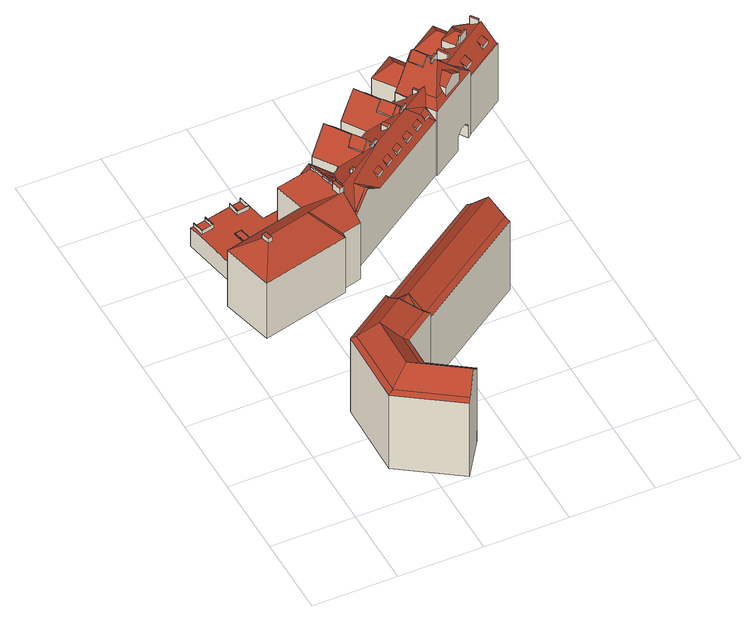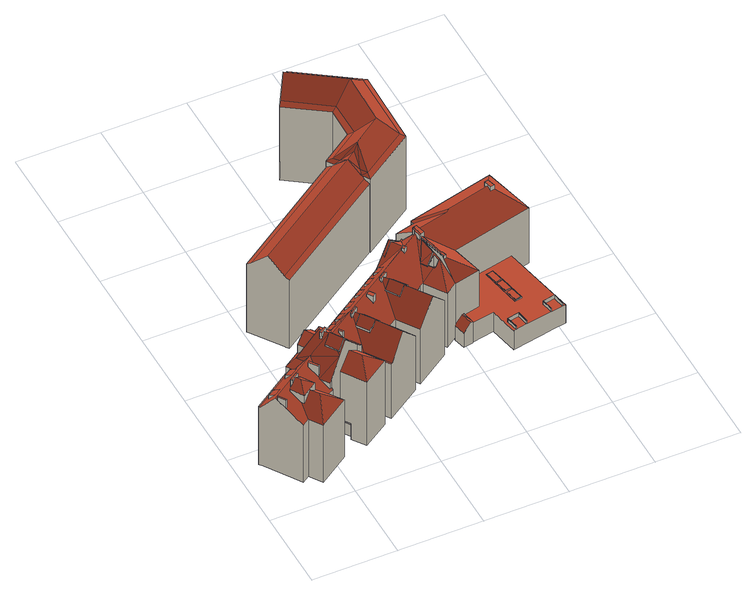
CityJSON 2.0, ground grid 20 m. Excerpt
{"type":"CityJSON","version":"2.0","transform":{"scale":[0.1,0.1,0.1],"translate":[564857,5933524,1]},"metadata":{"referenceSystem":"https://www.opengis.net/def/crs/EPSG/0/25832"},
"CityObjects":{
"building1":{"type":"Building","attributes":{"Grundfläche 2D":"668.577445","Grundhöhe NN":"8.862"},"children":["building1-1","building1-2","building1-3","building1-4","building1-5","building1-6","building1-7","building1-8","building1-9"],"geometry":[{"type":"MultiSurface","lod":"3","boundaries":[[[0,1,2]],[[3,4,5,6,0],[7,8,1,9,10],[11,12,13,2],[14,15,16,17],[0,2,1]],[[18,19,20,21,22,23,24,25,26,27,28,29,30,31,32,33,34,35],[36,37,38,39,40,41]],[[42,43,44,45]],[[45,44,46,47,48,49]],[[50,51,43,42,52,53,54]],[[55,56,57,58,59,60,61,50,62,63]],[[43,51,50,61,60,64,65,47,46,44]],[[47,65,64,49,48]],[[66,67,59,58,57]],[[68,69,70,71,72]],[[73,74,71,70,75]],[[37,36,6,5]],[[41,40,3,0,6,36]],[[40,39,4,3]],[[39,38,37,5,4]],[[20,19,18,76,77]],[[25,24,78,79]],[[27,26,25,79,80]],[[81,82,83,76,18,35,34,33,32,31,30,29,28,27,80,84]],[[42,45,85,86]],[[52,42,86,87]],[[88,89,75,67,66,57,56,55,63,62,50,54,53,52,87,90]],[[69,23,22,59,67,75,70]],[[59,22,21,60]],[[91,64,60,21,20,77]],[[49,64,91,92]],[[45,49,92,85]],[[73,75,89,93]],[[74,73,93,94]],[[72,71,74,94,95]],[[69,68,72,95,78,24,23]],[[94,93,89,88,90,87,86,85,92,91,77,76,83,82,81,84,80,79,78,95]]],"semantics":{"surfaces":[{"type":"RoofSurface"},{"type":"WallSurface"},{"type":"GroundSurface"}],"values":[0,0,0,0,0,0,0,0,0,0,0,0,1,1,1,1,1,1,1,1,1,1,1,1,1,1,1,1,1,1,1,1,2]}}]},
"building1-1":{"type":"BuildingInstallation","parents":["building1"],"geometry":[{"type":"MultiSurface","lod":"3","boundaries":[[[96,97,98,99]],[[99,98,11,2]],[[96,99,2,13]],[[97,96,13,12]],[[98,97,12,11]]],"semantics":{"surfaces":[{"type":"RoofSurface"},{"type":"WallSurface"}],"values":[0,1,1,1,1]}}]},
"building1-2":{"type":"BuildingInstallation","parents":["building1"],"geometry":[{"type":"MultiSurface","lod":"3","boundaries":[[[100,101,102,103,104,105,106,107]],[[32,33,102,101]],[[103,102,33,108]],[[108,109,104,103]],[[34,105,104,109,110]],[[106,105,34,35]],[[111,107,106,35]],[[111,112,100,107]],[[112,32,101,100]]],"semantics":{"surfaces":[{"type":"RoofSurface"},{"type":"WallSurface"}],"values":[0,1,1,1,1,1,1,1,1]}}]},
"building1-3":{"type":"BuildingInstallation","parents":["building1"],"geometry":[{"type":"MultiSurface","lod":"3","boundaries":[[[113,114,115,116,117]],[[116,115,7,10]],[[7,115,114,113,1,8]],[[117,116,10,9]],[[113,117,9,1]]],"semantics":{"surfaces":[{"type":"RoofSurface"},{"type":"WallSurface"}],"values":[0,1,1,1,1]}}]},
"building1-4":{"type":"BuildingInstallation","parents":["building1"],"geometry":[{"type":"MultiSurface","lod":"3","boundaries":[[[118,119,120,121,122,123,124,125,126,127,128,129,130]],[[66,131,122,121]],[[131,58,132,124,123,122]],[[132,133,125,124]],[[134,127,126,125,133,135]],[[134,136,128,127]],[[129,128,136,137]],[[137,138,130,129]],[[118,63,55,56,57,66,121,120,119]]],"semantics":{"surfaces":[{"type":"RoofSurface"},{"type":"WallSurface"}],"values":[0,1,1,1,1,1,1,1,1]}}]},
"building1-5":{"type":"BuildingInstallation","parents":["building1"],"geometry":[{"type":"MultiSurface","lod":"3","boundaries":[[[139,140,141,142]],[[141,140,143,65]],[[65,48,142,141]],[[139,142,48,144]],[[143,140,139,144,46]]],"semantics":{"surfaces":[{"type":"RoofSurface"},{"type":"WallSurface"}],"values":[0,1,1,1,1]}}]},
"building1-6":{"type":"BuildingInstallation","parents":["building1"],"geometry":[{"type":"MultiSurface","lod":"3","boundaries":[[[145,146,147,148]],[[63,118,146,145,62]],[[118,130,147,146]],[[149,148,147,130,138]]],"semantics":{"surfaces":[{"type":"RoofSurface"},{"type":"WallSurface"}],"values":[0,1,1,1]}}]},
"building1-7":{"type":"BuildingInstallation","parents":["building1"],"geometry":[{"type":"MultiSurface","lod":"3","boundaries":[[[150,151,152,153]],[[150,153,145,148,149,154]],[[51,151,150,154,61]],[[152,151,51,50]],[[62,145,153,152,50]]],"semantics":{"surfaces":[{"type":"RoofSurface"},{"type":"WallSurface"}],"values":[0,1,1,1,1]}}]},
"building1-8":{"type":"BuildingInstallation","parents":["building1"],"geometry":[{"type":"MultiSurface","lod":"3","boundaries":[[[155,156,157,158,159,160,161,162]],[[31,163,158,157]],[[159,158,163,164]],[[160,159,164,28]],[[28,29,161,160]],[[162,161,29,165]],[[155,162,165,166]],[[156,155,166,30]],[[157,156,30,31]]],"semantics":{"surfaces":[{"type":"RoofSurface"},{"type":"WallSurface"}],"values":[0,1,1,1,1,1,1,1,1]}}]},
"building1-9":{"type":"BuildingInstallation","parents":["building1"],"geometry":[{"type":"MultiSurface","lod":"3","boundaries":[[[167,168,169,170]],[[167,170,16,15]],[[170,169,17,16]],[[168,167,15,14]],[[169,168,14,17]]],"semantics":{"surfaces":[{"type":"RoofSurface"},{"type":"WallSurface"}],"values":[0,1,1,1,1]}}]},
"building2":{"type":"Building","attributes":{"Grundfläche 2D":"772.185330","Grundhöhe NN":"1.339"},"geometry":[{"type":"Solid","lod":"3","boundaries":[[[[171,172,173,174]],[[171,174,175]],[[172,176,177,173]],[[176,178,179,177]],[[180,181,182,183]],[[181,184,185,182]],[[185,186,187,182]],[[186,188,189,187]],[[190,191,192,189,188]],[[193,192,191]],[[175,194,193]],[[193,195,192]],[[194,195,193]],[[174,194,175]],[[173,196,197,174]],[[196,187,189,197]],[[179,180,183,177]],[[183,182,187,196]],[[183,196,173,177]],[[197,194,174]],[[189,192,197]],[[192,195,197]],[[197,195,194]],[[198,199,200,201,202]],[[200,193,203,201]],[[193,204,205,203]],[[205,204,206,207,208]],[[172,171,209,210]],[[176,172,210,211]],[[178,176,211,212]],[[184,181,180,179,178,212,213]],[[185,184,213,214]],[[186,185,214,215]],[[188,186,215,216]],[[193,191,190,188,216,217,206,204]],[[218,209,171,175,193,200,199]],[[207,206,217,219]],[[220,221,222,198,202,201,203,205,208,207,219,223]],[[199,198,222,218]],[[212,211,210,209,218,222,221,220,223,219,217,216,215,214,213]]]],"semantics":{"surfaces":[{"type":"RoofSurface"},{"type":"WallSurface"},{"type":"GroundSurface"}],"values":[[0,0,0,0,0,0,0,0,0,0,0,0,0,0,0,0,0,0,0,0,0,0,0,0,0,0,0,1,1,1,1,1,1,1,1,1,1,1,1,2]]}}]},
"building3":{"type":"Building","attributes":{"Grundfläche 2D":"800.073313","Grundhöhe NN":"9.382"},"children":["building3-1","building3-2","building3-3","building3-4","building3-5","building3-6","building3-7","building3-8","building3-9","building3-10","building3-11","building3-12","building3-13","building3-14","building3-15","building3-16","building3-17","building3-18","building3-19","building3-20","building3-21"],"geometry":[{"type":"MultiSurface","lod":"3","boundaries":[[[224,225,226,227,228,229]],[[230,231,224,229,232,233,234,235,236,237]],[[238,239,240,241,242]],[[243,244,245,246,247]],[[248,249,244,243,250]],[[244,251,252,253]],[[254,255,249,248,256,257]],[[249,255,258]],[[259,238,242,260,261]],[[262,263,264]],[[265,266,263,262,267,268,269]],[[266,270,271,264,263]],[[272,273,274,275,276,277,278]],[[277,276,279,280,281,282,283,284]],[[285,275,286,287]],[[274,273,272,286,275]],[[288,289,290,291]],[[292,293,288,291]],[[294,295,296,297,298,299,300,301,302]],[[303,304,305,306,307,308,309,276,275,310,311,312,313,314]],[[315,316,317]],[[279,276,318,319,320,321,322,316,315,323,324,280]],[[325,326,323,327,328,329]],[[324,323,326,330,331,332,329,328,333,280]],[[328,327,334,335,336,337]],[[275,285,338,339,297,296,340,341,342,343,344]],[[339,338,345,346]],[[347,348,349,350]],[[351,352,350,349,353,354,355,356]],[[357,358,283,282]],[[359,277,284,283,358,360]],[[360,361,278,277,359]],[[362,363,364,365,366,367,368,255]],[[292,291,290,362,255,254,366,365]],[[369,370,371,258,255,368]],[[372,373,374,375]],[[374,373,376,377,378,249,371]],[[249,258,371]],[[379,380,381,382,383,384,385,386,387,388,389,390,391,392,393,394,395,396,397,251,398,399,249,378,400,401]],[[381,402,403,404,405,382]],[[385,406,386]],[[407,403,402]],[[408,404,403,407,393,392]],[[406,387,386]],[[399,398,251,244,249]],[[246,245,409,345,338,285,287,366,254,257,256,248,410,411]],[[412,413,340,296,295,414,415,416]],[[417,275,344,343,342,418,419]],[[414,420,303,314,421,415]],[[310,275,417,419,418,312,311]],[[304,422,423,424,425,305]],[[307,426,427,428,276,309,308]],[[428,427,426,429,320,319,318,430,276]],[[318,276,430]],[[431,432,424,423,433,317,316,322,434,435]],[[366,287,286,436,367]],[[437,438,439,440]],[[438,441,442,439]],[[440,439,442]],[[251,397,252]],[[371,370,369,375,374]],[[297,339,346]],[[286,272,436]],[[252,397,396,253]],[[409,437,298,297,346,345]],[[432,232,229,228,425,424]],[[432,431,233,232]],[[431,435,234,233]],[[321,237,236,235,234,435,434,322]],[[224,231,230,237,321,320,429,426,307,306,226,225]],[[306,305,425,228,227,226]],[[242,241,247,246,411,261,260]],[[411,410,259,261]],[[238,259,410,248,250,239]],[[250,243,247,241,240,239]],[[404,408,262,264,405]],[[408,392,391,390,267,262]],[[389,268,267,390]],[[270,384,383,271]],[[382,405,264,271,383]],[[290,289,363,362]],[[293,292,365,364]],[[363,289,288,293,364]],[[314,313,348,347,421]],[[353,349,348,313,312,418,342,341,354]],[[341,340,413,356,355,354]],[[413,412,351,356]],[[412,416,352,351]],[[421,347,350,352,416,415]],[[361,360,358,357,443,444,272,278]],[[436,272,444,445,367]],[[446,447,448,449,450,451,452,453,454,455,456,457,368,367,445]],[[375,369,368,457,458]],[[372,375,458,459]],[[460,461,462,380,379,401,400,378,377,376,373,372,459,463]],[[381,380,462,464]],[[402,381,464,465]],[[407,402,465,466]],[[393,407,466,467]],[[395,394,393,467,468]],[[396,395,468,469]],[[245,244,253,396,469,470,471,472,473,474,475,476,477,441,438,437,409]],[[300,299,478,479]],[[301,300,479,480]],[[302,301,480,481]],[[294,302,481,482]],[[420,414,295,294,482,483]],[[303,420,483,484]],[[304,303,484,485]],[[422,304,485,486]],[[433,423,422,486,487]],[[315,317,488,489]],[[323,315,489,490]],[[317,433,487,488]],[[327,323,490,491]],[[492,335,334,327,491,493]],[[494,443,357,282,281,280,333,328,337,336,335,492,495]],[[496,497,498,442,441,477]],[[440,442,498,499]],[[299,298,437,440,499,478]],[[500,501,447,446]],[[471,470,456,455]],[[502,503,501,500]],[[497,496,504,503,502,505]],[[486,485,484,483,482,481,480,479,478,499,498,497,505,502,500,446,445,444,443,494,495,492,493,491,490,489,488,487]],[[467,466,465,464,462,461,460,463,459,458,457,456,470,469,468]],[[501,503,504,506,448,447]],[[496,477,449,448,506,504]],[[477,476,450,449]],[[451,450,476,475]],[[475,474,452,451]],[[474,473,453,452]],[[473,472,454,453]],[[472,471,455,454]]],"semantics":{"surfaces":[{"type":"RoofSurface"},{"type":"WallSurface"},{"type":"GroundSurface"},{"type":"OuterCeilingSurface"}],"values":[0,0,0,0,0,0,0,0,0,0,0,0,0,0,0,0,0,0,0,0,0,0,0,0,0,0,0,0,0,0,0,0,0,0,0,0,0,0,0,0,0,0,0,0,0,0,0,0,0,0,0,0,0,0,0,0,0,0,0,1,1,1,1,1,1,1,1,1,1,1,1,1,1,1,1,1,1,1,1,1,1,1,1,1,1,1,1,1,1,1,1,1,1,1,1,1,1,1,1,1,1,1,1,1,1,1,1,1,1,1,1,1,1,1,1,1,1,1,1,1,1,1,1,1,2,2,3,3,3,3,3,3,3,3]}}]},
"building3-1":{"type":"BuildingInstallation","parents":["building3"],"geometry":[{"type":"MultiSurface","lod":"3","boundaries":[[[507,508,509,510]],[[509,508,511]],[[512,507,510]],[[508,507,512,511]]],"semantics":{"surfaces":[{"type":"RoofSurface"},{"type":"WallSurface"}],"values":[0,1,1,1]}}]},
"building3-2":{"type":"BuildingInstallation","parents":["building3"],"geometry":[{"type":"MultiSurface","lod":"3","boundaries":[[[513,514,515,516]],[[516,515,517,518]],[[518,519,513,516]],[[519,520,514,513]],[[515,514,520,517]]],"semantics":{"surfaces":[{"type":"RoofSurface"},{"type":"WallSurface"}],"values":[0,1,1,1,1]}}]},
"building3-3":{"type":"BuildingInstallation","parents":["building3"],"geometry":[{"type":"MultiSurface","lod":"3","boundaries":[[[521,522,523,524]],[[525,523,522]],[[526,521,524]],[[526,525,522,521]]],"semantics":{"surfaces":[{"type":"RoofSurface"},{"type":"WallSurface"}],"values":[0,1,1,1]}}]},
"building3-4":{"type":"BuildingInstallation","parents":["building3"],"geometry":[{"type":"MultiSurface","lod":"3","boundaries":[[[527,528,529,530]],[[531,530,529]],[[527,532,528]],[[532,531,529,528]]],"semantics":{"surfaces":[{"type":"RoofSurface"},{"type":"WallSurface"}],"values":[0,1,1,1]}}]},
"building3-5":{"type":"BuildingInstallation","parents":["building3"],"geometry":[{"type":"MultiSurface","lod":"3","boundaries":[[[533,534,535]],[[534,536,535]],[[535,536,537,538]],[[533,535,538,539]],[[534,533,539,540]],[[536,534,540,537]]],"semantics":{"surfaces":[{"type":"RoofSurface"},{"type":"WallSurface"}],"values":[0,0,1,1,1,1]}}]},
"building3-6":{"type":"BuildingInstallation","parents":["building3"],"geometry":[{"type":"MultiSurface","lod":"3","boundaries":[[[541,542,543,544]],[[542,545,543]],[[544,546,541]],[[542,541,546,545]]],"semantics":{"surfaces":[{"type":"RoofSurface"},{"type":"WallSurface"}],"values":[0,1,1,1]}}]},
"building3-7":{"type":"BuildingInstallation","parents":["building3"],"geometry":[{"type":"MultiSurface","lod":"3","boundaries":[[[547,548,549,550]],[[550,549,551,552]],[[547,550,552,553]],[[548,547,553,554]],[[549,548,554,551]]],"semantics":{"surfaces":[{"type":"RoofSurface"},{"type":"WallSurface"}],"values":[0,1,1,1,1]}}]},
"building3-8":{"type":"BuildingInstallation","parents":["building3"],"geometry":[{"type":"MultiSurface","lod":"3","boundaries":[[[555,556,557,558]],[[558,557,559,560]],[[555,558,560,561]],[[556,555,561,562]],[[557,556,562,559]]],"semantics":{"surfaces":[{"type":"RoofSurface"},{"type":"WallSurface"}],"values":[0,1,1,1,1]}}]},
"building3-9":{"type":"BuildingInstallation","parents":["building3"],"geometry":[{"type":"MultiSurface","lod":"3","boundaries":[[[563,564,565,566,567,568]],[[567,569,568]],[[565,564,563,274,570]],[[569,567,566,565,570,273]]],"semantics":{"surfaces":[{"type":"RoofSurface"},{"type":"WallSurface"}],"values":[0,1,1,1]}}]},
"building3-10":{"type":"BuildingInstallation","parents":["building3"],"geometry":[{"type":"MultiSurface","lod":"3","boundaries":[[[571,572,573,574]],[[332,572,571,325,329]],[[573,572,332,331]],[[331,330,574,573]],[[326,325,571,574,330]]],"semantics":{"surfaces":[{"type":"RoofSurface"},{"type":"WallSurface"}],"values":[0,1,1,1,1]}}]},
"building3-11":{"type":"BuildingInstallation","parents":["building3"],"geometry":[{"type":"MultiSurface","lod":"3","boundaries":[[[575,576,577,578,579]],[[580,581,575,579]],[[581,308,427,430,319,582,577,576,575]],[[582,583,578,577]],[[579,578,583,318,428,309,580]]],"semantics":{"surfaces":[{"type":"RoofSurface"},{"type":"WallSurface"}],"values":[0,1,1,1,1]}}]},
"building3-12":{"type":"BuildingInstallation","parents":["building3"],"geometry":[{"type":"MultiSurface","lod":"3","boundaries":[[[584,585,586,587]],[[585,588,586]],[[587,589,584]],[[585,584,589,588]]],"semantics":{"surfaces":[{"type":"RoofSurface"},{"type":"WallSurface"}],"values":[0,1,1,1]}}]},
"building3-13":{"type":"BuildingInstallation","parents":["building3"],"geometry":[{"type":"MultiSurface","lod":"3","boundaries":[[[590,591,592,593]],[[401,591,590,400]],[[401,594,592,591]],[[594,595,593,592]],[[595,400,590,593]]],"semantics":{"surfaces":[{"type":"RoofSurface"},{"type":"WallSurface"}],"values":[0,1,1,1,1]}}]},
"building3-14":{"type":"BuildingInstallation","parents":["building3"],"geometry":[{"type":"MultiSurface","lod":"3","boundaries":[[[596,597,598,599,600]],[[601,602,598,597]],[[600,599,598,602,398,603]],[[399,604,596,600,603]],[[604,601,597,596]]],"semantics":{"surfaces":[{"type":"RoofSurface"},{"type":"WallSurface"}],"values":[0,1,1,1,1]}}]},
"building3-15":{"type":"BuildingInstallation","parents":["building3"],"geometry":[{"type":"MultiSurface","lod":"3","boundaries":[[[605,606,607,608]],[[606,605,609,610]],[[611,607,606,610,257]],[[608,607,611,612]],[[608,612,256,609,605]]],"semantics":{"surfaces":[{"type":"RoofSurface"},{"type":"WallSurface"}],"values":[0,1,1,1,1]}}]},
"building3-16":{"type":"BuildingInstallation","parents":["building3"],"geometry":[{"type":"MultiSurface","lod":"3","boundaries":[[[613,614,615,616,617,618,619]],[[270,266,265,269,268,617,616,615,614,613]],[[620,618,617,268,389]],[[620,621,619,618]],[[384,270,613,619,621]]],"semantics":{"surfaces":[{"type":"RoofSurface"},{"type":"WallSurface"}],"values":[0,1,1,1,1]}}]},
"building3-17":{"type":"BuildingInstallation","parents":["building3"],"geometry":[{"type":"MultiSurface","lod":"3","boundaries":[[[622,623,624,625]],[[623,626,624]],[[622,625,627]],[[628,626,623,622,627]]],"semantics":{"surfaces":[{"type":"RoofSurface"},{"type":"WallSurface"}],"values":[0,1,1,1]}}]},
"building3-18":{"type":"BuildingInstallation","parents":["building3"],"geometry":[{"type":"MultiSurface","lod":"3","boundaries":[[[629,630,631,632]],[[633,631,630]],[[629,632,634]],[[634,633,630,629]]],"semantics":{"surfaces":[{"type":"RoofSurface"},{"type":"WallSurface"}],"values":[0,1,1,1]}}]},
"building3-19":{"type":"BuildingInstallation","parents":["building3"],"geometry":[{"type":"MultiSurface","lod":"3","boundaries":[[[635,636,361,637]],[[283,358,636,635,284]],[[284,635,637,359]],[[636,358,360,361]]],"semantics":{"surfaces":[{"type":"RoofSurface"},{"type":"WallSurface"}],"values":[0,0,1,1]}}]},
"building3-20":{"type":"BuildingInstallation","parents":["building3"],"geometry":[{"type":"MultiSurface","lod":"3","boundaries":[[[638,639,640,641]],[[642,643,638,641]],[[417,344,644,639,638,643,310]],[[639,644,645,640]],[[640,645,343,419,311,642,641]]],"semantics":{"surfaces":[{"type":"RoofSurface"},{"type":"WallSurface"}],"values":[0,1,1,1,1]}}]},
"building3-21":{"type":"BuildingInstallation","parents":["building3"],"geometry":[{"type":"MultiSurface","lod":"3","boundaries":[[[153,152,646,647,648,649,650]],[[153,333,280,281,152]],[[281,651,646,152]],[[647,646,651,652]],[[652,653,648,647]],[[653,654,279,324,655,650,649,648]],[[655,333,153,650]]],"semantics":{"surfaces":[{"type":"RoofSurface"},{"type":"WallSurface"}],"values":[0,1,1,1,1,1,1]}}]}
},
"vertices":[
[102,690,134],[98,719,135],[98,723,135],[109,655,134],[127,658,134],[108,757,135],[90,754,135],[104,690,134],[104,692,134],[113,722,135],[118,693,134],[92,752,135],[106,755,135],[112,726,135],[119,689,134],[125,660,134],[111,657,134],[105,686,134],[17,812,132],[23,783,132],[53,628,130],[201,664,135],[183,739,135],[223,749,136],[218,778,136],[164,768,134],[152,829,134],[150,836,134],[144,835,134],[143,835,134],[117,830,134],[116,830,134],[54,818,132],[53,818,132],[25,813,132],[24,813,132],[90,754,133],[108,757,133],[117,709,133],[127,658,133],[109,655,132],[102,690,132],[244,554,242],[187,599,290],[183,594,293],[245,543,240],[79,569,293],[78,568,293],[72,557,285],[37,492,240],[278,621,290],[270,619,290],[291,566,242],[286,586,260],[286,587,261],[257,705,290],[257,706,290],[255,714,290],[249,716,286],[183,739,240],[201,664,240],[269,626,284],[272,646,290],[268,663,290],[6,617,240],[67,576,285],[254,718,285],[245,754,240],[218,778,140],[223,749,140],[228,750,140],[222,780,140],[217,780,140],[247,755,121],[241,784,121],[245,754,123],[17,812,79],[53,628,79],[218,778,79],[164,768,79],[150,836,79],[143,835,79],[54,818,79],[53,818,79],[144,835,79],[245,543,79],[244,554,79],[291,566,79],[257,706,79],[245,754,79],[257,705,79],[6,617,79],[37,492,79],[247,755,79],[241,784,79],[217,780,79],
[112,726,136],[106,755,136],[92,752,136],[98,723,136],
[59,790,142],[54,818,142],[53,818,142],[58,790,142],[30,785,142],[25,813,142],[24,813,142],[29,784,142],[58,790,132],[30,785,132],[29,790,132],[29,784,132],[59,790,132],
[98,719,136],[104,692,136],[104,690,136],[118,693,136],[113,722,136],
[268,663,294],[257,705,294],[257,706,294],[254,718,294],[249,717,294],[249,716,294],[252,705,294],[254,705,294],[254,704,294],[260,680,294],[259,680,294],[264,662,294],[265,662,294],[249,717,285],[252,705,286],[254,705,287],[260,680,287],[254,704,287],[259,680,287],[264,662,287],[265,662,288],
[82,559,297],[77,578,297],[67,576,297],[72,557,297],[77,578,285],[82,559,285],
[272,646,295],[268,663,295],[265,662,295],[269,645,295],[269,645,288],
[264,644,304],[270,619,304],[278,621,304],[272,646,304],[264,644,284],
[122,802,144],[117,830,144],[116,830,144],[121,801,144],[150,806,144],[144,835,144],[143,835,144],[149,807,144],[121,801,134],[150,806,134],[149,807,134],[122,802,134],
[125,660,136],[119,689,136],[105,686,136],[111,657,136],
[254,371,216],[131,288,216],[142,282,223],[253,357,223],[266,352,216],[127,99,216],[139,105,223],[267,3,216],[274,12,223],[298,47,266],[322,82,223],[225,149,223],[182,127,266],[328,92,216],[236,155,216],[238,229,216],[226,235,223],[314,281,216],[301,286,223],[313,283,216],[303,298,216],[290,300,225],[284,326,248],[264,341,223],[263,311,248],[184,258,266],[252,304,266],[534,555,201],[255,369,201],[262,358,209],[541,545,209],[539,548,206],[563,512,248],[306,293,209],[586,480,209],[313,283,201],[592,470,201],[588,475,205],[254,371,3],[131,288,3],[127,99,3],[267,3,3],[328,92,3],[236,155,3],[238,229,3],[314,281,3],[313,283,3],[255,369,3],[592,470,3],[541,545,3],[539,548,3],[534,555,3],[588,475,3],
[388,731,298],[402,740,280],[403,741,279],[402,742,279],[383,771,279],[368,761,298],[374,721,280],[375,722,281],[359,755,286],[359,753,285],[354,749,279],[372,723,279],[372,722,279],[373,720,279],[593,862,343],[609,873,324],[592,899,323],[589,903,323],[573,892,343],[592,899,320],[591,909,314],[571,895,340],[573,892,340],[589,903,320],[593,862,340],[639,865,296],[609,873,319],[640,912,270],[627,933,270],[622,930,275],[607,841,340],[663,847,285],[600,852,340],[602,849,340],[653,862,285],[579,853,324],[562,885,328],[559,883,323],[664,938,292],[694,932,310],[701,963,292],[701,921,310],[702,921,310],[683,909,292],[692,915,301],[699,919,308],[712,928,300],[720,933,292],[569,772,241],[552,774,255],[537,776,267],[502,781,296],[400,713,296],[313,643,282],[376,643,241],[280,633,296],[276,630,296],[278,621,284],[286,587,241],[291,591,241],[293,595,245],[569,826,296],[555,792,270],[565,813,285],[627,811,319],[649,826,300],[640,840,300],[613,833,319],[596,811,300],[605,797,300],[473,913,242],[470,911,242],[509,854,242],[516,859,242],[530,868,242],[528,870,242],[520,864,242],[519,865,242],[507,862,242],[424,807,242],[406,795,242],[402,742,276],[403,741,278],[402,740,278],[401,724,289],[401,718,292],[496,782,292],[492,784,289],[476,789,278],[474,788,278],[473,790,276],[316,730,242],[325,737,242],[324,739,242],[396,714,292],[390,716,288],[374,721,277],[373,720,277],[372,722,276],[306,724,242],[279,639,290],[273,715,263],[275,712,264],[274,773,242],[257,705,276],[263,707,272],[282,702,264],[264,689,278],[260,705,274],[272,646,291],[247,755,242],[245,754,242],[254,718,266],[257,706,275],[534,836,270],[532,834,270],[504,810,274],[505,809,275],[504,808,275],[503,791,288],[502,786,292],[518,860,270],[516,859,270],[454,819,279],[474,788,279],[490,798,298],[469,829,298],[481,835,285],[478,835,287],[504,808,280],[505,809,279],[504,810,279],[486,838,279],[287,584,241],[293,588,241],[329,619,282],[332,614,282],[357,630,259],[644,834,285],[649,826,274],[605,797,274],[600,805,285],[580,792,285],[571,769,270],[687,847,270],[687,848,270],[685,850,270],[676,864,270],[783,913,252],[782,915,252],[685,850,252],[687,848,252],[781,916,252],[780,917,254],[761,947,296],[736,984,265],[723,1003,250],[706,992,250],[705,957,269],[720,933,288],[712,928,288],[704,922,288],[703,917,290],[699,919,288],[695,917,288],[692,915,288],[683,909,288],[679,915,282],[669,929,271],[633,942,250],[624,937,250],[620,933,250],[622,930,253],[627,933,253],[640,906,273],[640,899,277],[758,951,292],[746,968,278],[686,1022,250],[668,970,290],[682,950,290],[701,963,269],[701,921,290],[612,973,250],[664,938,271],[530,868,285],[579,853,321],[559,883,321],[481,835,281],[486,838,274],[432,885,296],[469,829,296],[478,835,283],[499,784,296],[490,798,296],[497,788,296],[390,858,242],[454,819,276],[372,846,242],[330,818,296],[368,761,296],[383,771,276],[388,731,296],[396,720,296],[398,716,296],[375,722,278],[390,716,289],[359,753,282],[359,755,283],[289,790,242],[372,723,276],[354,749,276],[569,772,270],[530,868,268],[560,888,300],[543,914,300],[493,922,268],[591,909,268],[555,963,268],[287,584,84],[569,772,84],[571,769,84],[642,816,84],[642,816,118],[644,818,125],[649,821,131],[654,825,135],[661,829,136],[667,833,135],[672,837,131],[677,840,125],[679,841,118],[679,841,84],[687,847,84],[687,848,84],[783,913,84],[780,917,84],[736,984,84],[723,1003,84],[781,916,84],[706,992,84],[686,1022,84],[612,973,84],[633,942,84],[620,933,84],[622,930,84],[622,929,84],[622,929,118],[619,928,125],[615,925,131],[610,921,135],[603,917,136],[597,913,135],[591,909,131],[528,870,84],[520,864,84],[519,865,84],[507,862,84],[473,913,84],[390,858,84],[424,807,84],[406,795,84],[372,846,84],[289,790,84],[324,739,84],[316,730,84],[306,724,84],[274,773,84],[245,754,84],[247,755,84],[257,705,84],[257,706,84],[577,931,130],[577,931,84],[555,963,84],[493,922,84],[585,905,84],[585,905,118],[571,926,84],[571,926,118],[573,928,125],[573,928,84],[587,906,125],
[512,748,262],[529,759,262],[522,769,270],[505,758,270],[529,759,255],[512,748,255],
[549,819,296],[552,822,296],[546,831,296],[542,829,296],[546,831,279],[542,829,279],[549,819,290],[552,822,290],
[742,900,272],[759,911,272],[750,924,281],[733,913,281],[759,911,262],[742,900,262],
[675,873,281],[684,860,272],[701,872,272],[692,885,281],[701,872,262],[684,860,262],
[285,702,265],[265,687,283],[294,688,265],[274,651,292],[274,651,288],[294,688,263],[285,702,262],[265,687,279],
[411,680,262],[427,691,262],[421,701,270],[404,690,270],[427,691,255],[411,680,255],
[316,665,302],[320,660,302],[327,665,302],[323,670,302],[327,665,295],[323,670,290],[316,665,290],[320,660,295],
[452,753,299],[443,766,299],[435,760,299],[444,747,299],[435,760,279],[444,747,292],[452,753,292],[443,766,279],
[536,778,270],[537,776,268],[542,768,262],[552,774,262],[559,779,262],[552,790,271],[559,779,255],[542,768,255],
[273,715,244],[260,705,244],[264,689,244],[282,702,244],
[404,726,300],[390,716,300],[387,714,300],[390,711,300],[407,722,300],[407,722,292],[404,726,289],[387,714,288],[390,711,292],
[443,702,262],[460,713,262],[453,723,270],[437,712,270],[460,713,255],[443,702,255],
[758,951,302],[746,968,302],[743,966,302],[755,948,302],[743,966,278],[755,948,292],
[651,883,303],[655,886,303],[641,907,303],[640,906,303],[637,904,303],[655,886,290],[641,907,273],[637,904,277],[651,883,290],
[594,848,345],[596,845,345],[612,855,345],[609,859,345],[594,848,332],[596,845,332],[612,855,327],[609,859,327],
[712,928,311],[702,921,311],[701,921,311],[699,919,311],[692,915,311],[695,911,311],[714,924,311],[695,911,291],[714,924,291],
[378,659,262],[395,670,262],[388,680,270],[371,669,270],[395,670,255],[378,659,255],[382,661,255],
[478,725,262],[495,736,262],[488,746,270],[471,735,270],[495,736,255],[478,725,255],
[329,619,285],[332,614,285],[353,636,259],
[490,778,300],[509,791,300],[507,794,300],[488,781,300],[488,781,289],[490,778,292],[509,791,292],[507,794,288],
[281,622,304],[279,631,304],[280,631,304],[280,632,304],[277,647,304],[281,622,283],[279,631,294],[280,631,293],[280,632,294],[277,647,288]
]}
